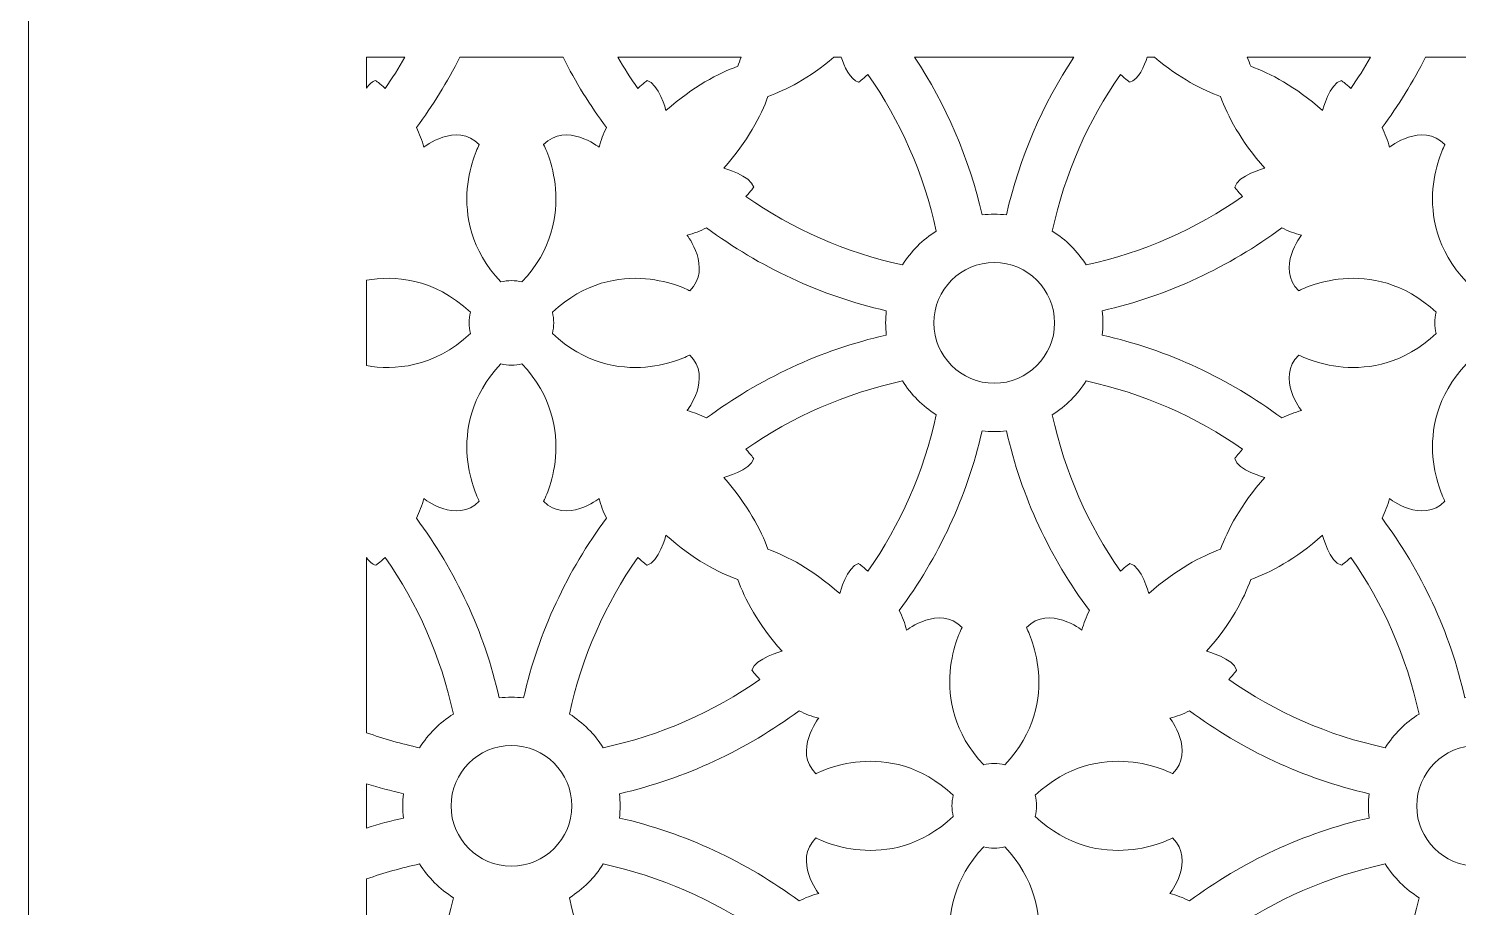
# Model space of a CAD drawing. Header units: centimetres. Extents: x -9.3 to 7.4, y -14.2 to 13.8.
# Drawn here: x -0.266 to 3.505, y 8.485 to 10.802 of the extents above; entities that cross this region are included whole.
import ezdxf

# ---------------------------------------------------------------- set-up
doc = ezdxf.new("R2010")
doc.units = ezdxf.units.CM
doc.header["$MEASUREMENT"] = 0
doc.layers.add('layer 1', color=7, linetype='Continuous')

msp = doc.modelspace()

# ---------------------------------------------------------------- linework, layer by layer
at = {"layer": 'layer 1', "color": 242, "lineweight": 9}
for points, knots in [([(7.37552, 13.84713), (4.82831, 13.84713), (2.28109, 13.84713), (-0.26612, 13.84713), (-0.26612, 13.84713), (-0.26612, 5.33379), (-0.26612, -3.17955), (-0.26612, -11.69289), (-0.26612, -11.69289), (-0.26609, -11.69289), (-0.26607, -11.69289), (-0.26605, -11.69289), (-0.26605, -11.69289), (-0.26605, -12.51932), (-0.26605, -13.34575), (-0.26605, -14.17218), (-0.26605, -14.17218), (0.03112, -14.17218), (0.32829, -14.17218), (0.62547, -14.17218), (0.62547, -14.17218), (0.62547, -14.04482), (0.62547, -13.91746), (0.62547, -13.79009), (0.62547, -13.79009), (0.93981, -13.79009), (1.25416, -13.79009), (1.56851, -13.79009), (1.56851, -13.79009), (1.56851, -13.54122), (1.56851, -13.29235), (1.56851, -13.04347), (1.56851, -13.04347), (1.69568, -13.04094), (1.82285, -13.0384), (1.95002, -13.03586), (1.95002, -13.03586), (1.97261, -13.10026), (2.0022, -13.1561), (2.05134, -13.20539), (2.05134, -13.20539), (2.09946, -13.25366), (2.14918, -13.28349), (2.20758, -13.29707), (2.20758, -13.29707), (2.28487, -13.31504), (2.3665, -13.30722), (2.42855, -13.25309), (2.42855, -13.25309), (2.48859, -13.20069), (2.52323, -13.11678), (2.53568, -13.03673), (2.53568, -13.03673), (2.57121, -13.04032), (2.60143, -13.03949), (2.62993, -13.03541), (2.62993, -13.03541), (2.77215, -13.01506), (2.83933, -12.92507), (2.85133, -12.78937), (2.85133, -12.78937), (2.85428, -12.75611), (2.85193, -12.72328), (2.84137, -12.69438), (2.84137, -12.69438), (2.84361, -12.69494), (2.84584, -12.6955), (2.84807, -12.69605), (2.84807, -12.69605), (2.89827, -12.71341), (2.94845, -12.73076), (2.99864, -12.74811), (2.99864, -12.74811), (3.02875, -13.05564), (3.26623, -13.29507), (3.55473, -13.29507), (3.55473, -13.29507), (3.84323, -13.29507), (4.08071, -13.05564), (4.11083, -12.74811), (4.11083, -12.74811), (4.16101, -12.73076), (4.2112, -12.71341), (4.26138, -12.69605), (4.26138, -12.69605), (4.26362, -12.6955), (4.26586, -12.69494), (4.26808, -12.69438), (4.26808, -12.69438), (4.25752, -12.72328), (4.25518, -12.75611), (4.25812, -12.78937), (4.25812, -12.78937), (4.27013, -12.92507), (4.33731, -13.01506), (4.47953, -13.03541), (4.47953, -13.03541), (4.50803, -13.03949), (4.53825, -13.04032), (4.57378, -13.03673), (4.57378, -13.03673), (4.58622, -13.11678), (4.62087, -13.20069), (4.68092, -13.25309), (4.68092, -13.25309), (4.74297, -13.30722), (4.82459, -13.31504), (4.90189, -13.29707), (4.90189, -13.29707), (4.96028, -13.28349), (5.01001, -13.25366), (5.05812, -13.20539), (5.05812, -13.20539), (5.10726, -13.1561), (5.13685, -13.10026), (5.15944, -13.03586), (5.15944, -13.03586), (5.28661, -13.0384), (5.41378, -13.04094), (5.54095, -13.04347), (5.54095, -13.04347), (5.54095, -13.29235), (5.54095, -13.54122), (5.54095, -13.79009), (5.54095, -13.79009), (5.8553, -13.79009), (6.16965, -13.79009), (6.48399, -13.79009), (6.48399, -13.79009), (6.48399, -13.91746), (6.48399, -14.04482), (6.48399, -14.17218), (6.48399, -14.17218), (6.78116, -14.17218), (7.07834, -14.17218), (7.37552, -14.17218), (7.37552, -14.17218), (7.37552, -13.34575), (7.37552, -12.51932), (7.37552, -11.69289), (7.37552, -11.69289), (7.37552, -3.17955), (7.37552, 5.33379), (7.37552, 13.84713)], [0, 0, 0, 0, 0.027027, 0.027027, 0.027027, 0.027027, 0.0540541, 0.0540541, 0.0540541, 0.0540541, 0.0810811, 0.0810811, 0.0810811, 0.0810811, 0.1081081, 0.1081081, 0.1081081, 0.1081081, 0.1351351, 0.1351351, 0.1351351, 0.1351351, 0.1621622, 0.1621622, 0.1621622, 0.1621622, 0.1891892, 0.1891892, 0.1891892, 0.1891892, 0.2162162, 0.2162162, 0.2162162, 0.2162162, 0.2432432, 0.2432432, 0.2432432, 0.2432432, 0.2702703, 0.2702703, 0.2702703, 0.2702703, 0.2972973, 0.2972973, 0.2972973, 0.2972973, 0.3243243, 0.3243243, 0.3243243, 0.3243243, 0.3513514, 0.3513514, 0.3513514, 0.3513514, 0.3783784, 0.3783784, 0.3783784, 0.3783784, 0.4054054, 0.4054054, 0.4054054, 0.4054054, 0.4324324, 0.4324324, 0.4324324, 0.4324324, 0.4594595, 0.4594595, 0.4594595, 0.4594595, 0.4864865, 0.4864865, 0.4864865, 0.4864865, 0.5135135, 0.5135135, 0.5135135, 0.5135135, 0.5405405, 0.5405405, 0.5405405, 0.5405405, 0.5675676, 0.5675676, 0.5675676, 0.5675676, 0.5945946, 0.5945946, 0.5945946, 0.5945946, 0.6216216, 0.6216216, 0.6216216, 0.6216216, 0.6486486, 0.6486486, 0.6486486, 0.6486486, 0.6756757, 0.6756757, 0.6756757, 0.6756757, 0.7027027, 0.7027027, 0.7027027, 0.7027027, 0.7297297, 0.7297297, 0.7297297, 0.7297297, 0.7567568, 0.7567568, 0.7567568, 0.7567568, 0.7837838, 0.7837838, 0.7837838, 0.7837838, 0.8108108, 0.8108108, 0.8108108, 0.8108108, 0.8378378, 0.8378378, 0.8378378, 0.8378378, 0.8648649, 0.8648649, 0.8648649, 0.8648649, 0.8918919, 0.8918919, 0.8918919, 0.8918919, 0.9189189, 0.9189189, 0.9189189, 0.9189189, 0.9459459, 0.9459459, 0.9459459, 0.9459459, 1, 1, 1, 1]), ([(0.72657, 10.72679), (0.69285, 10.72679), (0.65913, 10.72679), (0.62541, 10.72679), (0.62541, 10.72679), (0.62541, 10.69965), (0.62541, 10.6725), (0.62541, 10.64536), (0.62541, 10.64536), (0.63231, 10.65537), (0.64047, 10.66325), (0.64973, 10.66542), (0.64973, 10.66542), (0.64973, 10.66542), (0.65981, 10.65805), (0.67437, 10.64482), (0.67437, 10.64482), (0.69288, 10.67135), (0.7103, 10.69868), (0.72657, 10.72679)], [0, 0, 0, 0, 0.1666667, 0.1666667, 0.1666667, 0.1666667, 0.3333333, 0.3333333, 0.3333333, 0.3333333, 0.5, 0.5, 0.5, 0.5, 0.6666667, 0.6666667, 0.6666667, 0.6666667, 1, 1, 1, 1]), ([(1.14362, 10.72679), (1.05288, 10.72679), (0.96212, 10.72679), (0.87137, 10.72679), (0.87137, 10.72679), (0.83838, 10.66151), (0.79996, 10.59944), (0.75668, 10.5412), (0.75668, 10.5412), (0.76504, 10.52499), (0.7719, 10.50766), (0.77618, 10.48948), (0.77618, 10.48948), (0.77618, 10.48948), (0.86234, 10.5573), (0.92281, 10.4968), (0.92281, 10.4968), (0.92281, 10.4968), (0.81936, 10.3056), (0.97964, 10.13429), (0.97964, 10.13429), (0.9979, 10.13897), (1.0171, 10.13897), (1.03536, 10.13429), (1.03536, 10.13429), (1.19563, 10.3056), (1.09217, 10.4968), (1.09217, 10.4968), (1.09217, 10.4968), (1.15265, 10.5573), (1.23879, 10.48948), (1.23879, 10.48948), (1.23879, 10.48948), (1.24308, 10.50766), (1.24996, 10.52499), (1.25831, 10.5412), (1.25831, 10.5412), (1.21503, 10.59944), (1.17661, 10.66151), (1.14362, 10.72679)], [0, 0, 0, 0, 0.0909091, 0.0909091, 0.0909091, 0.0909091, 0.1818182, 0.1818182, 0.1818182, 0.1818182, 0.2727273, 0.2727273, 0.2727273, 0.2727273, 0.3636364, 0.3636364, 0.3636364, 0.3636364, 0.4545455, 0.4545455, 0.4545455, 0.4545455, 0.5454545, 0.5454545, 0.5454545, 0.5454545, 0.6363636, 0.6363636, 0.6363636, 0.6363636, 0.7272727, 0.7272727, 0.7272727, 0.7272727, 0.8181818, 0.8181818, 0.8181818, 0.8181818, 1, 1, 1, 1]), ([(1.6138, 10.72679), (1.50535, 10.72679), (1.39689, 10.72679), (1.28843, 10.72679), (1.28843, 10.72679), (1.30468, 10.69868), (1.3221, 10.67135), (1.34062, 10.64482), (1.34062, 10.64482), (1.35518, 10.65805), (1.36524, 10.66542), (1.36524, 10.66542), (1.36524, 10.66542), (1.3964, 10.65811), (1.41516, 10.58618), (1.41516, 10.58618), (1.41516, 10.58618), (1.48723, 10.65021), (1.55348, 10.68455), (1.60444, 10.70297), (1.60444, 10.70297), (1.60718, 10.71057), (1.61031, 10.71853), (1.6138, 10.72679)], [0, 0, 0, 0, 0.1428571, 0.1428571, 0.1428571, 0.1428571, 0.2857143, 0.2857143, 0.2857143, 0.2857143, 0.4285714, 0.4285714, 0.4285714, 0.4285714, 0.5714286, 0.5714286, 0.5714286, 0.5714286, 0.7142857, 0.7142857, 0.7142857, 0.7142857, 1, 1, 1, 1]), ([(1.87748, 10.72679), (1.87101, 10.72679), (1.86455, 10.72679), (1.85807, 10.72679), (1.85807, 10.72679), (1.79199, 10.6712), (1.73146, 10.64034), (1.68414, 10.62325), (1.68414, 10.62325), (1.66574, 10.57231), (1.6314, 10.50605), (1.56735, 10.434), (1.56735, 10.434), (1.56735, 10.434), (1.63927, 10.41522), (1.64661, 10.38408), (1.64661, 10.38408), (1.64661, 10.38408), (1.63923, 10.37399), (1.626, 10.35943), (1.626, 10.35943), (1.74834, 10.27404), (1.8881, 10.21193), (2.03888, 10.17946), (2.03888, 10.17946), (2.06162, 10.21534), (2.09209, 10.24581), (2.12796, 10.26854), (2.12796, 10.26854), (2.0955, 10.41933), (2.03337, 10.55908), (1.94799, 10.68143), (1.94799, 10.68143), (1.93342, 10.66819), (1.92333, 10.6608), (1.92333, 10.6608), (1.92333, 10.6608), (1.90067, 10.66614), (1.88458, 10.70565), (1.87748, 10.72679)], [0, 0, 0, 0, 0.0909091, 0.0909091, 0.0909091, 0.0909091, 0.1818182, 0.1818182, 0.1818182, 0.1818182, 0.2727273, 0.2727273, 0.2727273, 0.2727273, 0.3636364, 0.3636364, 0.3636364, 0.3636364, 0.4545455, 0.4545455, 0.4545455, 0.4545455, 0.5454545, 0.5454545, 0.5454545, 0.5454545, 0.6363636, 0.6363636, 0.6363636, 0.6363636, 0.7272727, 0.7272727, 0.7272727, 0.7272727, 0.8181818, 0.8181818, 0.8181818, 0.8181818, 1, 1, 1, 1]), ([(2.49107, 10.72679), (2.3511, 10.72679), (2.2111, 10.72679), (2.07113, 10.72679), (2.07113, 10.72679), (2.15359, 10.60186), (2.21467, 10.46155), (2.24905, 10.31107), (2.24905, 10.31107), (2.25958, 10.31225), (2.27026, 10.31287), (2.28109, 10.31287), (2.28109, 10.31287), (2.29193, 10.31287), (2.30262, 10.31225), (2.31315, 10.31107), (2.31315, 10.31107), (2.34753, 10.46155), (2.40861, 10.60186), (2.49107, 10.72679)], [0, 0, 0, 0, 0.1666667, 0.1666667, 0.1666667, 0.1666667, 0.3333333, 0.3333333, 0.3333333, 0.3333333, 0.5, 0.5, 0.5, 0.5, 0.6666667, 0.6666667, 0.6666667, 0.6666667, 1, 1, 1, 1]), ([(2.70413, 10.72679), (2.69765, 10.72679), (2.69119, 10.72679), (2.68471, 10.72679), (2.68471, 10.72679), (2.67762, 10.70565), (2.66151, 10.66613), (2.63884, 10.6608), (2.63884, 10.6608), (2.63884, 10.6608), (2.62877, 10.66817), (2.6142, 10.68141), (2.6142, 10.68141), (2.52882, 10.55908), (2.4667, 10.41933), (2.43424, 10.26854), (2.43424, 10.26854), (2.4701, 10.24581), (2.50058, 10.21534), (2.52331, 10.17946), (2.52331, 10.17946), (2.67409, 10.21193), (2.81386, 10.27404), (2.93619, 10.35942), (2.93619, 10.35942), (2.92296, 10.37399), (2.91559, 10.38408), (2.91559, 10.38408), (2.91559, 10.38408), (2.92292, 10.41522), (2.99483, 10.434), (2.99483, 10.434), (2.99483, 10.434), (2.9308, 10.50605), (2.89645, 10.57231), (2.87804, 10.62327), (2.87804, 10.62327), (2.83072, 10.64034), (2.77021, 10.6712), (2.70413, 10.72679)], [0, 0, 0, 0, 0.0909091, 0.0909091, 0.0909091, 0.0909091, 0.1818182, 0.1818182, 0.1818182, 0.1818182, 0.2727273, 0.2727273, 0.2727273, 0.2727273, 0.3636364, 0.3636364, 0.3636364, 0.3636364, 0.4545455, 0.4545455, 0.4545455, 0.4545455, 0.5454545, 0.5454545, 0.5454545, 0.5454545, 0.6363636, 0.6363636, 0.6363636, 0.6363636, 0.7272727, 0.7272727, 0.7272727, 0.7272727, 0.8181818, 0.8181818, 0.8181818, 0.8181818, 1, 1, 1, 1]), ([(3.27377, 10.72679), (3.16531, 10.72679), (3.05685, 10.72679), (2.9484, 10.72679), (2.9484, 10.72679), (2.95191, 10.71853), (2.95502, 10.71057), (2.95776, 10.70297), (2.95776, 10.70297), (3.0087, 10.68455), (3.07497, 10.65021), (3.14702, 10.58618), (3.14702, 10.58618), (3.14702, 10.58618), (3.16579, 10.65811), (3.19694, 10.66542), (3.19694, 10.66542), (3.19694, 10.66542), (3.20702, 10.65805), (3.22158, 10.64482), (3.22158, 10.64482), (3.24009, 10.67135), (3.25751, 10.69868), (3.27377, 10.72679)], [0, 0, 0, 0, 0.1428571, 0.1428571, 0.1428571, 0.1428571, 0.2857143, 0.2857143, 0.2857143, 0.2857143, 0.4285714, 0.4285714, 0.4285714, 0.4285714, 0.5714286, 0.5714286, 0.5714286, 0.5714286, 0.7142857, 0.7142857, 0.7142857, 0.7142857, 1, 1, 1, 1]), ([(3.69084, 10.72679), (3.60009, 10.72679), (3.50933, 10.72679), (3.41858, 10.72679), (3.41858, 10.72679), (3.38561, 10.66151), (3.34718, 10.59944), (3.30389, 10.5412), (3.30389, 10.5412), (3.31224, 10.52499), (3.31911, 10.50766), (3.32341, 10.48948), (3.32341, 10.48948), (3.32341, 10.48948), (3.40954, 10.5573), (3.47003, 10.4968), (3.47003, 10.4968), (3.47003, 10.4968), (3.36657, 10.3056), (3.52684, 10.13429), (3.52684, 10.13429), (3.54511, 10.13897), (3.56431, 10.13897), (3.58258, 10.13429), (3.58258, 10.13429), (3.74283, 10.3056), (3.63939, 10.4968), (3.63939, 10.4968), (3.63939, 10.4968), (3.69986, 10.5573), (3.786, 10.48948), (3.786, 10.48948), (3.786, 10.48948), (3.7903, 10.50766), (3.79716, 10.52499), (3.80551, 10.5412), (3.80551, 10.5412), (3.76224, 10.59944), (3.72381, 10.66151), (3.69084, 10.72679)], [0, 0, 0, 0, 0.0909091, 0.0909091, 0.0909091, 0.0909091, 0.1818182, 0.1818182, 0.1818182, 0.1818182, 0.2727273, 0.2727273, 0.2727273, 0.2727273, 0.3636364, 0.3636364, 0.3636364, 0.3636364, 0.4545455, 0.4545455, 0.4545455, 0.4545455, 0.5454545, 0.5454545, 0.5454545, 0.5454545, 0.6363636, 0.6363636, 0.6363636, 0.6363636, 0.7272727, 0.7272727, 0.7272727, 0.7272727, 0.8181818, 0.8181818, 0.8181818, 0.8181818, 1, 1, 1, 1]), ([(1.52237, 10.27712), (1.66132, 10.17385), (1.822, 10.0982), (1.99634, 10.05836), (1.99634, 10.05836), (1.99516, 10.04784), (1.99454, 10.03716), (1.99454, 10.02632), (1.99454, 10.02632), (1.99454, 10.01548), (1.99516, 10.00478), (1.99634, 9.99425), (1.99634, 9.99425), (1.822, 9.95442), (1.66132, 9.87876), (1.52237, 9.77551), (1.52237, 9.77551), (1.50616, 9.78385), (1.48883, 9.79072), (1.47067, 9.79501), (1.47067, 9.79501), (1.47067, 9.79501), (1.53847, 9.88116), (1.47798, 9.94162), (1.47798, 9.94162), (1.47798, 9.94162), (1.28679, 9.83818), (1.11546, 9.99845), (1.11546, 9.99845), (1.12016, 10.01671), (1.12016, 10.03591), (1.11548, 10.05417), (1.11548, 10.05417), (1.28679, 10.21443), (1.47799, 10.11101), (1.47799, 10.11101), (1.47799, 10.11101), (1.53847, 10.17147), (1.47067, 10.2576), (1.47067, 10.2576), (1.47067, 10.2576), (1.48883, 10.2619), (1.50616, 10.26877), (1.52237, 10.27712)], [0, 0, 0, 0, 0.0833333, 0.0833333, 0.0833333, 0.0833333, 0.1666667, 0.1666667, 0.1666667, 0.1666667, 0.25, 0.25, 0.25, 0.25, 0.3333333, 0.3333333, 0.3333333, 0.3333333, 0.4166667, 0.4166667, 0.4166667, 0.4166667, 0.5, 0.5, 0.5, 0.5, 0.5833333, 0.5833333, 0.5833333, 0.5833333, 0.6666667, 0.6666667, 0.6666667, 0.6666667, 0.75, 0.75, 0.75, 0.75, 0.8333333, 0.8333333, 0.8333333, 0.8333333, 1, 1, 1, 1]), ([(2.56766, 10.02632), (2.56766, 10.03716), (2.56702, 10.04784), (2.56586, 10.05836), (2.56586, 10.05836), (2.74019, 10.0982), (2.90088, 10.17385), (3.03982, 10.27712), (3.03982, 10.27712), (3.05603, 10.26877), (3.07337, 10.2619), (3.09153, 10.2576), (3.09153, 10.2576), (3.09153, 10.2576), (3.02371, 10.17147), (3.08421, 10.11101), (3.08421, 10.11101), (3.08421, 10.11101), (3.27541, 10.21445), (3.44672, 10.05419), (3.44672, 10.05419), (3.44204, 10.03593), (3.44204, 10.01671), (3.44672, 9.99846), (3.44672, 9.99846), (3.27543, 9.83818), (3.08421, 9.94163), (3.08421, 9.94163), (3.08421, 9.94163), (3.02371, 9.88116), (3.09153, 9.79501), (3.09153, 9.79501), (3.09153, 9.79501), (3.07337, 9.79072), (3.05603, 9.78385), (3.03982, 9.77551), (3.03982, 9.77551), (2.90087, 9.87876), (2.74019, 9.95442), (2.56586, 9.99425), (2.56586, 9.99425), (2.56702, 10.00478), (2.56766, 10.01548), (2.56766, 10.02632)], [0, 0, 0, 0, 0.0833333, 0.0833333, 0.0833333, 0.0833333, 0.1666667, 0.1666667, 0.1666667, 0.1666667, 0.25, 0.25, 0.25, 0.25, 0.3333333, 0.3333333, 0.3333333, 0.3333333, 0.4166667, 0.4166667, 0.4166667, 0.4166667, 0.5, 0.5, 0.5, 0.5, 0.5833333, 0.5833333, 0.5833333, 0.5833333, 0.6666667, 0.6666667, 0.6666667, 0.6666667, 0.75, 0.75, 0.75, 0.75, 0.8333333, 0.8333333, 0.8333333, 0.8333333, 1, 1, 1, 1]), ([(2.12189, 10.02632), (2.12189, 10.11423), (2.19318, 10.18551), (2.28109, 10.18551), (2.28109, 10.18551), (2.369, 10.18551), (2.44029, 10.11423), (2.44029, 10.02632), (2.44029, 10.02632), (2.44029, 9.93841), (2.369, 9.8671), (2.28109, 9.8671), (2.28109, 9.8671), (2.19318, 9.8671), (2.12189, 9.93841), (2.12189, 10.02632)], [0, 0, 0, 0, 0.2, 0.2, 0.2, 0.2, 0.4, 0.4, 0.4, 0.4, 0.6, 0.6, 0.6, 0.6, 1, 1, 1, 1]), ([(0.62541, 10.13904), (0.62541, 10.06389), (0.62541, 9.98874), (0.62541, 9.91361), (0.62541, 9.91361), (0.69692, 9.9014), (0.80148, 9.90672), (0.89952, 9.99846), (0.89952, 9.99846), (0.89484, 10.01671), (0.89484, 10.03593), (0.89952, 10.05419), (0.89952, 10.05419), (0.80147, 10.14591), (0.69692, 10.15125), (0.62541, 10.13904)], [0, 0, 0, 0, 0.2, 0.2, 0.2, 0.2, 0.4, 0.4, 0.4, 0.4, 0.6, 0.6, 0.6, 0.6, 1, 1, 1, 1]), ([(1.25831, 9.51142), (1.15506, 9.37248), (1.07941, 9.2118), (1.03957, 9.03747), (1.03957, 9.03747), (1.02903, 9.03865), (1.01833, 9.03927), (1.00749, 9.03927), (1.00749, 9.03927), (0.99664, 9.03927), (0.98594, 9.03865), (0.97541, 9.03747), (0.97541, 9.03747), (0.93558, 9.2118), (0.85993, 9.37249), (0.75668, 9.51142), (0.75668, 9.51142), (0.76504, 9.52763), (0.7719, 9.54497), (0.77618, 9.56314), (0.77618, 9.56314), (0.77618, 9.56314), (0.86234, 9.49534), (0.92279, 9.55581), (0.92279, 9.55581), (0.92279, 9.55581), (0.81937, 9.74701), (0.97962, 9.91832), (0.97962, 9.91832), (0.9979, 9.91362), (1.01709, 9.91365), (1.03536, 9.91834), (1.03536, 9.91834), (1.19563, 9.74704), (1.09217, 9.55581), (1.09217, 9.55581), (1.09217, 9.55581), (1.15265, 9.49534), (1.23879, 9.56314), (1.23879, 9.56314), (1.23879, 9.56314), (1.24308, 9.54497), (1.24996, 9.52763), (1.25831, 9.51142)], [0, 0, 0, 0, 0.0833333, 0.0833333, 0.0833333, 0.0833333, 0.1666667, 0.1666667, 0.1666667, 0.1666667, 0.25, 0.25, 0.25, 0.25, 0.3333333, 0.3333333, 0.3333333, 0.3333333, 0.4166667, 0.4166667, 0.4166667, 0.4166667, 0.5, 0.5, 0.5, 0.5, 0.5833333, 0.5833333, 0.5833333, 0.5833333, 0.6666667, 0.6666667, 0.6666667, 0.6666667, 0.75, 0.75, 0.75, 0.75, 0.8333333, 0.8333333, 0.8333333, 0.8333333, 1, 1, 1, 1]), ([(3.80551, 9.51142), (3.70227, 9.37248), (3.62661, 9.2118), (3.58678, 9.03747), (3.58678, 9.03747), (3.57624, 9.03865), (3.56554, 9.03927), (3.55469, 9.03927), (3.55469, 9.03927), (3.54385, 9.03927), (3.53315, 9.03865), (3.52263, 9.03747), (3.52263, 9.03747), (3.48278, 9.2118), (3.40716, 9.37249), (3.30389, 9.51142), (3.30389, 9.51142), (3.31224, 9.52763), (3.31911, 9.54497), (3.32341, 9.56314), (3.32341, 9.56314), (3.32341, 9.56314), (3.40954, 9.49534), (3.47002, 9.55581), (3.47002, 9.55581), (3.47002, 9.55581), (3.36658, 9.74701), (3.52684, 9.91832), (3.52684, 9.91832), (3.54511, 9.91362), (3.5643, 9.91365), (3.58256, 9.91834), (3.58256, 9.91834), (3.74284, 9.74704), (3.63939, 9.55581), (3.63939, 9.55581), (3.63939, 9.55581), (3.69986, 9.49534), (3.786, 9.56314), (3.786, 9.56314), (3.786, 9.56314), (3.7903, 9.54497), (3.79716, 9.52763), (3.80551, 9.51142)], [0, 0, 0, 0, 0.0833333, 0.0833333, 0.0833333, 0.0833333, 0.1666667, 0.1666667, 0.1666667, 0.1666667, 0.25, 0.25, 0.25, 0.25, 0.3333333, 0.3333333, 0.3333333, 0.3333333, 0.4166667, 0.4166667, 0.4166667, 0.4166667, 0.5, 0.5, 0.5, 0.5, 0.5833333, 0.5833333, 0.5833333, 0.5833333, 0.6666667, 0.6666667, 0.6666667, 0.6666667, 0.75, 0.75, 0.75, 0.75, 0.8333333, 0.8333333, 0.8333333, 0.8333333, 1, 1, 1, 1]), ([(2.03888, 9.87317), (2.06162, 9.8373), (2.09209, 9.80681), (2.12796, 9.7841), (2.12796, 9.7841), (2.0955, 9.6333), (2.03337, 9.49353), (1.94799, 9.37121), (1.94799, 9.37121), (1.93342, 9.38444), (1.92333, 9.39182), (1.92333, 9.39182), (1.92333, 9.39182), (1.89218, 9.38449), (1.87341, 9.31257), (1.87341, 9.31257), (1.87341, 9.31257), (1.80136, 9.37662), (1.73511, 9.41095), (1.68414, 9.42937), (1.68414, 9.42937), (1.66574, 9.48032), (1.6314, 9.54657), (1.56735, 9.61864), (1.56735, 9.61864), (1.56735, 9.61864), (1.63927, 9.63741), (1.64661, 9.66856), (1.64661, 9.66856), (1.64661, 9.66856), (1.63923, 9.67863), (1.626, 9.69319), (1.626, 9.69319), (1.74834, 9.77858), (1.8881, 9.8407), (2.03888, 9.87317)], [0, 0, 0, 0, 0.1, 0.1, 0.1, 0.1, 0.2, 0.2, 0.2, 0.2, 0.3, 0.3, 0.3, 0.3, 0.4, 0.4, 0.4, 0.4, 0.5, 0.5, 0.5, 0.5, 0.6, 0.6, 0.6, 0.6, 0.7, 0.7, 0.7, 0.7, 0.8, 0.8, 0.8, 0.8, 1, 1, 1, 1]), ([(2.52331, 9.87317), (2.50058, 9.8373), (2.4701, 9.80681), (2.43424, 9.7841), (2.43424, 9.7841), (2.4667, 9.6333), (2.52882, 9.49353), (2.6142, 9.37121), (2.6142, 9.37121), (2.62877, 9.38444), (2.63884, 9.39182), (2.63884, 9.39182), (2.63884, 9.39182), (2.67, 9.38449), (2.68877, 9.31257), (2.68877, 9.31257), (2.68877, 9.31257), (2.76084, 9.37662), (2.82709, 9.41095), (2.87804, 9.42937), (2.87804, 9.42937), (2.89645, 9.48032), (2.9308, 9.54657), (2.99483, 9.61864), (2.99483, 9.61864), (2.99483, 9.61864), (2.92292, 9.63741), (2.91559, 9.66856), (2.91559, 9.66856), (2.91559, 9.66856), (2.92296, 9.67863), (2.93619, 9.69319), (2.93619, 9.69319), (2.81386, 9.77858), (2.67409, 9.8407), (2.52331, 9.87317)], [0, 0, 0, 0, 0.1, 0.1, 0.1, 0.1, 0.2, 0.2, 0.2, 0.2, 0.3, 0.3, 0.3, 0.3, 0.4, 0.4, 0.4, 0.4, 0.5, 0.5, 0.5, 0.5, 0.6, 0.6, 0.6, 0.6, 0.7, 0.7, 0.7, 0.7, 0.8, 0.8, 0.8, 0.8, 1, 1, 1, 1]), ([(2.28109, 9.73975), (2.27026, 9.73975), (2.25958, 9.74038), (2.24905, 9.74154), (2.24905, 9.74154), (2.20921, 9.56722), (2.13356, 9.40652), (2.03029, 9.26758), (2.03029, 9.26758), (2.03864, 9.25136), (2.04551, 9.23405), (2.0498, 9.21588), (2.0498, 9.21588), (2.0498, 9.21588), (2.13594, 9.28369), (2.1964, 9.2232), (2.1964, 9.2232), (2.1964, 9.2232), (2.09296, 9.03199), (2.25323, 8.86067), (2.25323, 8.86067), (2.27147, 8.86537), (2.2907, 8.86537), (2.30895, 8.86069), (2.30895, 8.86069), (2.46923, 9.03199), (2.36577, 9.22321), (2.36577, 9.22321), (2.36577, 9.22321), (2.42625, 9.28369), (2.51239, 9.21588), (2.51239, 9.21588), (2.51239, 9.21588), (2.51669, 9.23405), (2.52355, 9.25136), (2.53191, 9.26758), (2.53191, 9.26758), (2.42864, 9.40653), (2.35298, 9.56722), (2.31315, 9.74154), (2.31315, 9.74154), (2.30262, 9.74038), (2.29193, 9.73975), (2.28109, 9.73975)], [0, 0, 0, 0, 0.0833333, 0.0833333, 0.0833333, 0.0833333, 0.1666667, 0.1666667, 0.1666667, 0.1666667, 0.25, 0.25, 0.25, 0.25, 0.3333333, 0.3333333, 0.3333333, 0.3333333, 0.4166667, 0.4166667, 0.4166667, 0.4166667, 0.5, 0.5, 0.5, 0.5, 0.5833333, 0.5833333, 0.5833333, 0.5833333, 0.6666667, 0.6666667, 0.6666667, 0.6666667, 0.75, 0.75, 0.75, 0.75, 0.8333333, 0.8333333, 0.8333333, 0.8333333, 1, 1, 1, 1]), ([(1.6626, 9.08582), (1.54026, 9.00044), (1.40049, 8.93832), (1.24971, 8.90587), (1.24971, 8.90587), (1.22698, 8.94173), (1.19651, 8.97218), (1.16067, 8.99491), (1.16067, 8.99491), (1.1931, 9.1457), (1.25524, 9.28547), (1.34062, 9.4078), (1.34062, 9.4078), (1.35518, 9.39457), (1.36524, 9.3872), (1.36524, 9.3872), (1.36524, 9.3872), (1.3964, 9.39453), (1.41516, 9.46646), (1.41516, 9.46646), (1.41516, 9.46646), (1.48723, 9.4024), (1.55348, 9.36806), (1.60444, 9.34966), (1.60444, 9.34966), (1.62286, 9.2987), (1.65718, 9.23244), (1.72123, 9.16039), (1.72123, 9.16039), (1.72123, 9.16039), (1.64932, 9.14163), (1.64198, 9.11045), (1.64198, 9.11045), (1.64198, 9.11045), (1.64936, 9.10038), (1.6626, 9.08582)], [0, 0, 0, 0, 0.1, 0.1, 0.1, 0.1, 0.2, 0.2, 0.2, 0.2, 0.3, 0.3, 0.3, 0.3, 0.4, 0.4, 0.4, 0.4, 0.5, 0.5, 0.5, 0.5, 0.6, 0.6, 0.6, 0.6, 0.7, 0.7, 0.7, 0.7, 0.8, 0.8, 0.8, 0.8, 1, 1, 1, 1]), ([(2.8996, 9.08582), (3.02194, 9.00044), (3.16169, 8.93832), (3.31249, 8.90587), (3.31249, 8.90587), (3.3352, 8.94173), (3.36567, 8.97218), (3.40153, 8.99491), (3.40153, 8.99491), (3.36908, 9.1457), (3.30696, 9.28547), (3.22158, 9.4078), (3.22158, 9.4078), (3.20702, 9.39458), (3.19694, 9.3872), (3.19694, 9.3872), (3.19694, 9.3872), (3.16579, 9.39453), (3.14702, 9.46646), (3.14702, 9.46646), (3.14702, 9.46646), (3.07497, 9.4024), (3.0087, 9.36806), (2.95776, 9.34966), (2.95776, 9.34966), (2.93934, 9.2987), (2.905, 9.23244), (2.84096, 9.16039), (2.84096, 9.16039), (2.84096, 9.16039), (2.91287, 9.14163), (2.92021, 9.11047), (2.92021, 9.11047), (2.92021, 9.11047), (2.91284, 9.10038), (2.8996, 9.08582)], [0, 0, 0, 0, 0.1, 0.1, 0.1, 0.1, 0.2, 0.2, 0.2, 0.2, 0.3, 0.3, 0.3, 0.3, 0.4, 0.4, 0.4, 0.4, 0.5, 0.5, 0.5, 0.5, 0.6, 0.6, 0.6, 0.6, 0.7, 0.7, 0.7, 0.7, 0.8, 0.8, 0.8, 0.8, 1, 1, 1, 1]), ([(0.62541, 9.40727), (0.62541, 9.25334), (0.62541, 9.09941), (0.62541, 8.94547), (0.62541, 8.94547), (0.67079, 8.92944), (0.71747, 8.91616), (0.76528, 8.90587), (0.76528, 8.90587), (0.788, 8.94173), (0.81847, 8.97218), (0.85433, 8.99491), (0.85433, 8.99491), (0.82186, 9.1457), (0.75975, 9.28547), (0.67437, 9.4078), (0.67437, 9.4078), (0.65981, 9.39458), (0.64973, 9.3872), (0.64973, 9.3872), (0.64973, 9.3872), (0.64047, 9.38937), (0.63231, 9.39728), (0.62541, 9.40727)], [0, 0, 0, 0, 0.1428571, 0.1428571, 0.1428571, 0.1428571, 0.2857143, 0.2857143, 0.2857143, 0.2857143, 0.4285714, 0.4285714, 0.4285714, 0.4285714, 0.5714286, 0.5714286, 0.5714286, 0.5714286, 0.7142857, 0.7142857, 0.7142857, 0.7142857, 1, 1, 1, 1]), ([(1.76623, 9.00351), (1.62727, 8.90025), (1.46659, 8.82461), (1.29225, 8.78478), (1.29225, 8.78478), (1.29342, 8.77424), (1.29405, 8.76354), (1.29405, 8.75271), (1.29405, 8.75271), (1.29405, 8.74187), (1.29342, 8.73117), (1.29225, 8.72065), (1.29225, 8.72065), (1.46659, 8.68081), (1.62727, 8.60516), (1.76623, 8.5019), (1.76623, 8.5019), (1.78243, 8.51025), (1.79975, 8.51712), (1.81792, 8.52141), (1.81792, 8.52141), (1.81792, 8.52141), (1.75011, 8.60755), (1.81059, 8.66803), (1.81059, 8.66803), (1.81059, 8.66803), (2.0018, 8.56458), (2.17312, 8.72484), (2.17312, 8.72484), (2.16844, 8.74311), (2.16842, 8.7623), (2.17311, 8.78056), (2.17311, 8.78056), (2.00179, 8.94082), (1.81058, 8.8374), (1.81058, 8.8374), (1.81058, 8.8374), (1.75011, 8.89786), (1.81792, 8.98401), (1.81792, 8.98401), (1.81792, 8.98401), (1.79975, 8.9883), (1.78243, 8.99516), (1.76623, 9.00351)], [0, 0, 0, 0, 0.0833333, 0.0833333, 0.0833333, 0.0833333, 0.1666667, 0.1666667, 0.1666667, 0.1666667, 0.25, 0.25, 0.25, 0.25, 0.3333333, 0.3333333, 0.3333333, 0.3333333, 0.4166667, 0.4166667, 0.4166667, 0.4166667, 0.5, 0.5, 0.5, 0.5, 0.5833333, 0.5833333, 0.5833333, 0.5833333, 0.6666667, 0.6666667, 0.6666667, 0.6666667, 0.75, 0.75, 0.75, 0.75, 0.8333333, 0.8333333, 0.8333333, 0.8333333, 1, 1, 1, 1]), ([(2.79597, 8.5019), (2.93493, 8.60516), (3.0956, 8.68081), (3.26994, 8.72065), (3.26994, 8.72065), (3.26876, 8.73117), (3.26814, 8.74187), (3.26814, 8.75271), (3.26814, 8.75271), (3.26814, 8.76354), (3.26876, 8.77424), (3.26994, 8.78478), (3.26994, 8.78478), (3.0956, 8.82461), (2.93492, 8.90025), (2.79597, 9.00351), (2.79597, 9.00351), (2.77977, 8.99516), (2.76244, 8.98831), (2.74428, 8.98401), (2.74428, 8.98401), (2.74428, 8.98401), (2.81208, 8.89786), (2.7516, 8.8374), (2.7516, 8.8374), (2.7516, 8.8374), (2.56039, 8.94084), (2.38906, 8.78058), (2.38906, 8.78058), (2.39373, 8.76231), (2.39375, 8.7431), (2.38906, 8.72484), (2.38906, 8.72484), (2.56037, 8.56457), (2.7516, 8.66804), (2.7516, 8.66804), (2.7516, 8.66804), (2.81208, 8.60755), (2.74428, 8.52141), (2.74428, 8.52141), (2.74428, 8.52141), (2.76244, 8.51712), (2.77977, 8.51025), (2.79597, 8.5019)], [0, 0, 0, 0, 0.0833333, 0.0833333, 0.0833333, 0.0833333, 0.1666667, 0.1666667, 0.1666667, 0.1666667, 0.25, 0.25, 0.25, 0.25, 0.3333333, 0.3333333, 0.3333333, 0.3333333, 0.4166667, 0.4166667, 0.4166667, 0.4166667, 0.5, 0.5, 0.5, 0.5, 0.5833333, 0.5833333, 0.5833333, 0.5833333, 0.6666667, 0.6666667, 0.6666667, 0.6666667, 0.75, 0.75, 0.75, 0.75, 0.8333333, 0.8333333, 0.8333333, 0.8333333, 1, 1, 1, 1]), ([(1.00749, 8.91191), (1.09539, 8.91191), (1.16668, 8.84063), (1.16668, 8.75271), (1.16668, 8.75271), (1.16668, 8.6648), (1.09539, 8.59351), (1.00749, 8.59351), (1.00749, 8.59351), (0.91958, 8.59351), (0.84829, 8.6648), (0.84829, 8.75271), (0.84829, 8.75271), (0.84829, 8.84063), (0.91958, 8.91191), (1.00749, 8.91191)], [0, 0, 0, 0, 0.2, 0.2, 0.2, 0.2, 0.4, 0.4, 0.4, 0.4, 0.6, 0.6, 0.6, 0.6, 1, 1, 1, 1]), ([(3.55469, 8.91191), (3.46678, 8.91191), (3.3955, 8.84063), (3.3955, 8.75271), (3.3955, 8.75271), (3.3955, 8.6648), (3.46678, 8.59351), (3.55469, 8.59351), (3.55469, 8.59351), (3.64261, 8.59351), (3.71391, 8.6648), (3.71391, 8.75271), (3.71391, 8.75271), (3.71391, 8.84063), (3.64261, 8.91191), (3.55469, 8.91191)], [0, 0, 0, 0, 0.2, 0.2, 0.2, 0.2, 0.4, 0.4, 0.4, 0.4, 0.6, 0.6, 0.6, 0.6, 1, 1, 1, 1]), ([(0.62541, 8.81115), (0.62541, 8.77218), (0.62541, 8.73323), (0.62541, 8.69427), (0.62541, 8.69427), (0.65733, 8.70431), (0.68978, 8.71311), (0.72273, 8.72065), (0.72273, 8.72065), (0.72155, 8.73117), (0.72093, 8.74187), (0.72093, 8.75271), (0.72093, 8.75271), (0.72093, 8.76354), (0.72155, 8.77424), (0.72273, 8.78478), (0.72273, 8.78478), (0.68978, 8.79231), (0.65733, 8.80112), (0.62541, 8.81115)], [0, 0, 0, 0, 0.1666667, 0.1666667, 0.1666667, 0.1666667, 0.3333333, 0.3333333, 0.3333333, 0.3333333, 0.5, 0.5, 0.5, 0.5, 0.6666667, 0.6666667, 0.6666667, 0.6666667, 1, 1, 1, 1]), ([(2.03029, 8.23783), (2.13356, 8.09889), (2.20921, 7.9382), (2.24905, 7.76387), (2.24905, 7.76387), (2.25958, 7.76505), (2.27026, 7.76567), (2.28109, 7.76567), (2.28109, 7.76567), (2.29193, 7.76567), (2.30262, 7.76505), (2.31315, 7.76387), (2.31315, 7.76387), (2.35298, 7.9382), (2.42863, 8.09891), (2.53191, 8.23783), (2.53191, 8.23783), (2.52355, 8.25405), (2.51669, 8.27138), (2.51239, 8.28953), (2.51239, 8.28953), (2.51239, 8.28953), (2.42625, 8.22172), (2.36579, 8.2822), (2.36579, 8.2822), (2.36579, 8.2822), (2.4692, 8.47341), (2.30895, 8.64471), (2.30895, 8.64471), (2.2907, 8.64002), (2.27149, 8.64005), (2.25323, 8.64474), (2.25323, 8.64474), (2.09296, 8.47344), (2.1964, 8.2822), (2.1964, 8.2822), (2.1964, 8.2822), (2.13594, 8.22172), (2.0498, 8.28953), (2.0498, 8.28953), (2.0498, 8.28953), (2.04551, 8.27137), (2.03864, 8.25405), (2.03029, 8.23783)], [0, 0, 0, 0, 0.0833333, 0.0833333, 0.0833333, 0.0833333, 0.1666667, 0.1666667, 0.1666667, 0.1666667, 0.25, 0.25, 0.25, 0.25, 0.3333333, 0.3333333, 0.3333333, 0.3333333, 0.4166667, 0.4166667, 0.4166667, 0.4166667, 0.5, 0.5, 0.5, 0.5, 0.5833333, 0.5833333, 0.5833333, 0.5833333, 0.6666667, 0.6666667, 0.6666667, 0.6666667, 0.75, 0.75, 0.75, 0.75, 0.8333333, 0.8333333, 0.8333333, 0.8333333, 1, 1, 1, 1]), ([(0.62541, 8.55994), (0.62541, 8.406), (0.62541, 8.25208), (0.62541, 8.09814), (0.62541, 8.09814), (0.63231, 8.10816), (0.64047, 8.11604), (0.64973, 8.11821), (0.64973, 8.11821), (0.64973, 8.11821), (0.65981, 8.11083), (0.67437, 8.09761), (0.67437, 8.09761), (0.75975, 8.21995), (0.82186, 8.35971), (0.85433, 8.51051), (0.85433, 8.51051), (0.81847, 8.53324), (0.788, 8.5637), (0.76528, 8.59956), (0.76528, 8.59956), (0.71747, 8.58926), (0.67079, 8.57599), (0.62541, 8.55994)], [0, 0, 0, 0, 0.1428571, 0.1428571, 0.1428571, 0.1428571, 0.2857143, 0.2857143, 0.2857143, 0.2857143, 0.4285714, 0.4285714, 0.4285714, 0.4285714, 0.5714286, 0.5714286, 0.5714286, 0.5714286, 0.7142857, 0.7142857, 0.7142857, 0.7142857, 1, 1, 1, 1]), ([(1.6626, 8.41959), (1.54026, 8.50497), (1.40049, 8.56709), (1.24971, 8.59956), (1.24971, 8.59956), (1.22698, 8.5637), (1.19651, 8.53324), (1.16067, 8.51051), (1.16067, 8.51051), (1.1931, 8.35972), (1.25524, 8.21995), (1.34062, 8.09761), (1.34062, 8.09761), (1.35518, 8.11083), (1.36524, 8.11821), (1.36524, 8.11821), (1.36524, 8.11821), (1.3964, 8.11088), (1.41516, 8.03895), (1.41516, 8.03895), (1.41516, 8.03895), (1.48723, 8.10301), (1.55348, 8.13735), (1.60444, 8.15575), (1.60444, 8.15575), (1.62286, 8.20671), (1.65718, 8.27297), (1.72123, 8.34504), (1.72123, 8.34504), (1.72123, 8.34504), (1.64932, 8.3638), (1.64198, 8.39496), (1.64198, 8.39496), (1.64198, 8.39496), (1.64936, 8.40504), (1.6626, 8.41959)], [0, 0, 0, 0, 0.1, 0.1, 0.1, 0.1, 0.2, 0.2, 0.2, 0.2, 0.3, 0.3, 0.3, 0.3, 0.4, 0.4, 0.4, 0.4, 0.5, 0.5, 0.5, 0.5, 0.6, 0.6, 0.6, 0.6, 0.7, 0.7, 0.7, 0.7, 0.8, 0.8, 0.8, 0.8, 1, 1, 1, 1]), ([(2.89961, 8.41959), (3.02194, 8.50497), (3.16169, 8.56709), (3.31249, 8.59956), (3.31249, 8.59956), (3.3352, 8.5637), (3.36567, 8.53324), (3.40153, 8.51051), (3.40153, 8.51051), (3.36908, 8.35971), (3.30696, 8.21995), (3.22158, 8.09761), (3.22158, 8.09761), (3.20702, 8.11083), (3.19694, 8.11821), (3.19694, 8.11821), (3.19694, 8.11821), (3.16579, 8.11088), (3.14702, 8.03895), (3.14702, 8.03895), (3.14702, 8.03895), (3.07497, 8.10301), (3.0087, 8.13735), (2.95776, 8.15575), (2.95776, 8.15575), (2.93934, 8.20671), (2.905, 8.27297), (2.84096, 8.34504), (2.84096, 8.34504), (2.84096, 8.34504), (2.91287, 8.3638), (2.92021, 8.39496), (2.92021, 8.39496), (2.92021, 8.39496), (2.91284, 8.40504), (2.89961, 8.41959)], [0, 0, 0, 0, 0.1, 0.1, 0.1, 0.1, 0.2, 0.2, 0.2, 0.2, 0.3, 0.3, 0.3, 0.3, 0.4, 0.4, 0.4, 0.4, 0.5, 0.5, 0.5, 0.5, 0.6, 0.6, 0.6, 0.6, 0.7, 0.7, 0.7, 0.7, 0.8, 0.8, 0.8, 0.8, 1, 1, 1, 1])]:
    msp.add_open_spline(points, degree=3, knots=knots, dxfattribs=at)

doc.saveas('drawing.dxf')
